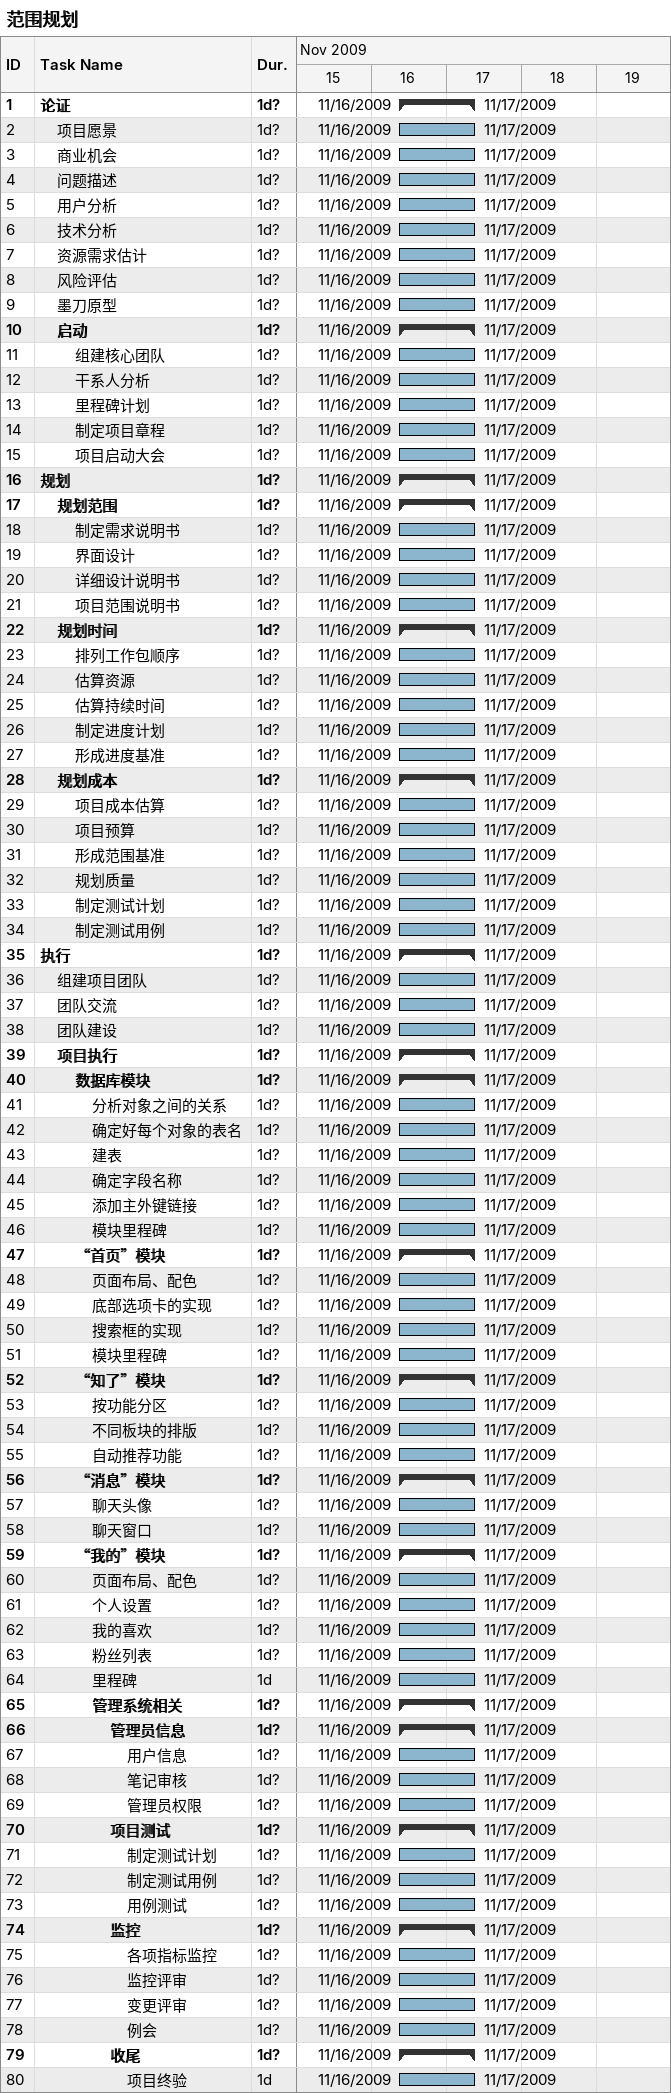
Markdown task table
范围规划

| ID | Level | Task | Duration | Start | Finish |
|---|---|---|---|---|---|
| 1 | 1 | **论证** | 1d? | 2009-11-16 | 2009-11-17 |
| 2 | 2 | 项目愿景 | 1d? | 2009-11-16 | 2009-11-17 |
| 3 | 2 | 商业机会 | 1d? | 2009-11-16 | 2009-11-17 |
| 4 | 2 | 问题描述 | 1d? | 2009-11-16 | 2009-11-17 |
| 5 | 2 | 用户分析 | 1d? | 2009-11-16 | 2009-11-17 |
| 6 | 2 | 技术分析 | 1d? | 2009-11-16 | 2009-11-17 |
| 7 | 2 | 资源需求估计 | 1d? | 2009-11-16 | 2009-11-17 |
| 8 | 2 | 风险评估 | 1d? | 2009-11-16 | 2009-11-17 |
| 9 | 2 | 墨刀原型 | 1d? | 2009-11-16 | 2009-11-17 |
| 10 | 2 | **启动** | 1d? | 2009-11-16 | 2009-11-17 |
| 11 | 3 | 组建核心团队 | 1d? | 2009-11-16 | 2009-11-17 |
| 12 | 3 | 干系人分析 | 1d? | 2009-11-16 | 2009-11-17 |
| 13 | 3 | 里程碑计划 | 1d? | 2009-11-16 | 2009-11-17 |
| 14 | 3 | 制定项目章程 | 1d? | 2009-11-16 | 2009-11-17 |
| 15 | 3 | 项目启动大会 | 1d? | 2009-11-16 | 2009-11-17 |
| 16 | 1 | **规划** | 1d? | 2009-11-16 | 2009-11-17 |
| 17 | 2 | **规划范围** | 1d? | 2009-11-16 | 2009-11-17 |
| 18 | 3 | 制定需求说明书 | 1d? | 2009-11-16 | 2009-11-17 |
| 19 | 3 | 界面设计 | 1d? | 2009-11-16 | 2009-11-17 |
| 20 | 3 | 详细设计说明书 | 1d? | 2009-11-16 | 2009-11-17 |
| 21 | 3 | 项目范围说明书 | 1d? | 2009-11-16 | 2009-11-17 |
| 22 | 2 | **规划时间** | 1d? | 2009-11-16 | 2009-11-17 |
| 23 | 3 | 排列工作包顺序 | 1d? | 2009-11-16 | 2009-11-17 |
| 24 | 3 | 估算资源 | 1d? | 2009-11-16 | 2009-11-17 |
| 25 | 3 | 估算持续时间 | 1d? | 2009-11-16 | 2009-11-17 |
| 26 | 3 | 制定进度计划 | 1d? | 2009-11-16 | 2009-11-17 |
| 27 | 3 | 形成进度基准 | 1d? | 2009-11-16 | 2009-11-17 |
| 28 | 2 | **规划成本** | 1d? | 2009-11-16 | 2009-11-17 |
| 29 | 3 | 项目成本估算 | 1d? | 2009-11-16 | 2009-11-17 |
| 30 | 3 | 项目预算 | 1d? | 2009-11-16 | 2009-11-17 |
| 31 | 3 | 形成范围基准 | 1d? | 2009-11-16 | 2009-11-17 |
| 32 | 3 | 规划质量 | 1d? | 2009-11-16 | 2009-11-17 |
| 33 | 3 | 制定测试计划 | 1d? | 2009-11-16 | 2009-11-17 |
| 34 | 3 | 制定测试用例 | 1d? | 2009-11-16 | 2009-11-17 |
| 35 | 1 | **执行** | 1d? | 2009-11-16 | 2009-11-17 |
| 36 | 2 | 组建项目团队 | 1d? | 2009-11-16 | 2009-11-17 |
| 37 | 2 | 团队交流 | 1d? | 2009-11-16 | 2009-11-17 |
| 38 | 2 | 团队建设 | 1d? | 2009-11-16 | 2009-11-17 |
| 39 | 2 | **项目执行** | 1d? | 2009-11-16 | 2009-11-17 |
| 40 | 3 | **数据库模块** | 1d? | 2009-11-16 | 2009-11-17 |
| 41 | 4 | 分析对象之间的关系 | 1d? | 2009-11-16 | 2009-11-17 |
| 42 | 4 | 确定好每个对象的表名 | 1d? | 2009-11-16 | 2009-11-17 |
| 43 | 4 | 建表 | 1d? | 2009-11-16 | 2009-11-17 |
| 44 | 4 | 确定字段名称 | 1d? | 2009-11-16 | 2009-11-17 |
| 45 | 4 | 添加主外键链接 | 1d? | 2009-11-16 | 2009-11-17 |
| 46 | 4 | 模块里程碑 | 1d? | 2009-11-16 | 2009-11-17 |
| 47 | 3 | **“首页”模块** | 1d? | 2009-11-16 | 2009-11-17 |
| 48 | 4 | 页面布局、配色 | 1d? | 2009-11-16 | 2009-11-17 |
| 49 | 4 | 底部选项卡的实现 | 1d? | 2009-11-16 | 2009-11-17 |
| 50 | 4 | 搜索框的实现 | 1d? | 2009-11-16 | 2009-11-17 |
| 51 | 4 | 模块里程碑 | 1d? | 2009-11-16 | 2009-11-17 |
| 52 | 3 | **“知了”模块** | 1d? | 2009-11-16 | 2009-11-17 |
| 53 | 4 | 按功能分区 | 1d? | 2009-11-16 | 2009-11-17 |
| 54 | 4 | 不同板块的排版 | 1d? | 2009-11-16 | 2009-11-17 |
| 55 | 4 | 自动推荐功能 | 1d? | 2009-11-16 | 2009-11-17 |
| 56 | 3 | **“消息”模块** | 1d? | 2009-11-16 | 2009-11-17 |
| 57 | 4 | 聊天头像 | 1d? | 2009-11-16 | 2009-11-17 |
| 58 | 4 | 聊天窗口 | 1d? | 2009-11-16 | 2009-11-17 |
| 59 | 3 | **“我的”模块** | 1d? | 2009-11-16 | 2009-11-17 |
| 60 | 4 | 页面布局、配色 | 1d? | 2009-11-16 | 2009-11-17 |
| 61 | 4 | 个人设置 | 1d? | 2009-11-16 | 2009-11-17 |
| 62 | 4 | 我的喜欢 | 1d? | 2009-11-16 | 2009-11-17 |
| 63 | 4 | 粉丝列表 | 1d? | 2009-11-16 | 2009-11-17 |
| 64 | 4 | 里程碑 | 1d | 2009-11-16 | 2009-11-17 |
| 65 | 4 | **管理系统相关** | 1d? | 2009-11-16 | 2009-11-17 |
| 66 | 5 | **管理员信息** | 1d? | 2009-11-16 | 2009-11-17 |
| 67 | 6 | 用户信息 | 1d? | 2009-11-16 | 2009-11-17 |
| 68 | 6 | 笔记审核 | 1d? | 2009-11-16 | 2009-11-17 |
| 69 | 6 | 管理员权限 | 1d? | 2009-11-16 | 2009-11-17 |
| 70 | 5 | **项目测试** | 1d? | 2009-11-16 | 2009-11-17 |
| 71 | 6 | 制定测试计划 | 1d? | 2009-11-16 | 2009-11-17 |
| 72 | 6 | 制定测试用例 | 1d? | 2009-11-16 | 2009-11-17 |
| 73 | 6 | 用例测试 | 1d? | 2009-11-16 | 2009-11-17 |
| 74 | 5 | **监控** | 1d? | 2009-11-16 | 2009-11-17 |
| 75 | 6 | 各项指标监控 | 1d? | 2009-11-16 | 2009-11-17 |
| 76 | 6 | 监控评审 | 1d? | 2009-11-16 | 2009-11-17 |
| 77 | 6 | 变更评审 | 1d? | 2009-11-16 | 2009-11-17 |
| 78 | 6 | 例会 | 1d? | 2009-11-16 | 2009-11-17 |
| 79 | 5 | **收尾** | 1d? | 2009-11-16 | 2009-11-17 |
| 80 | 6 | 项目终验 | 1d | 2009-11-16 | 2009-11-17 |
